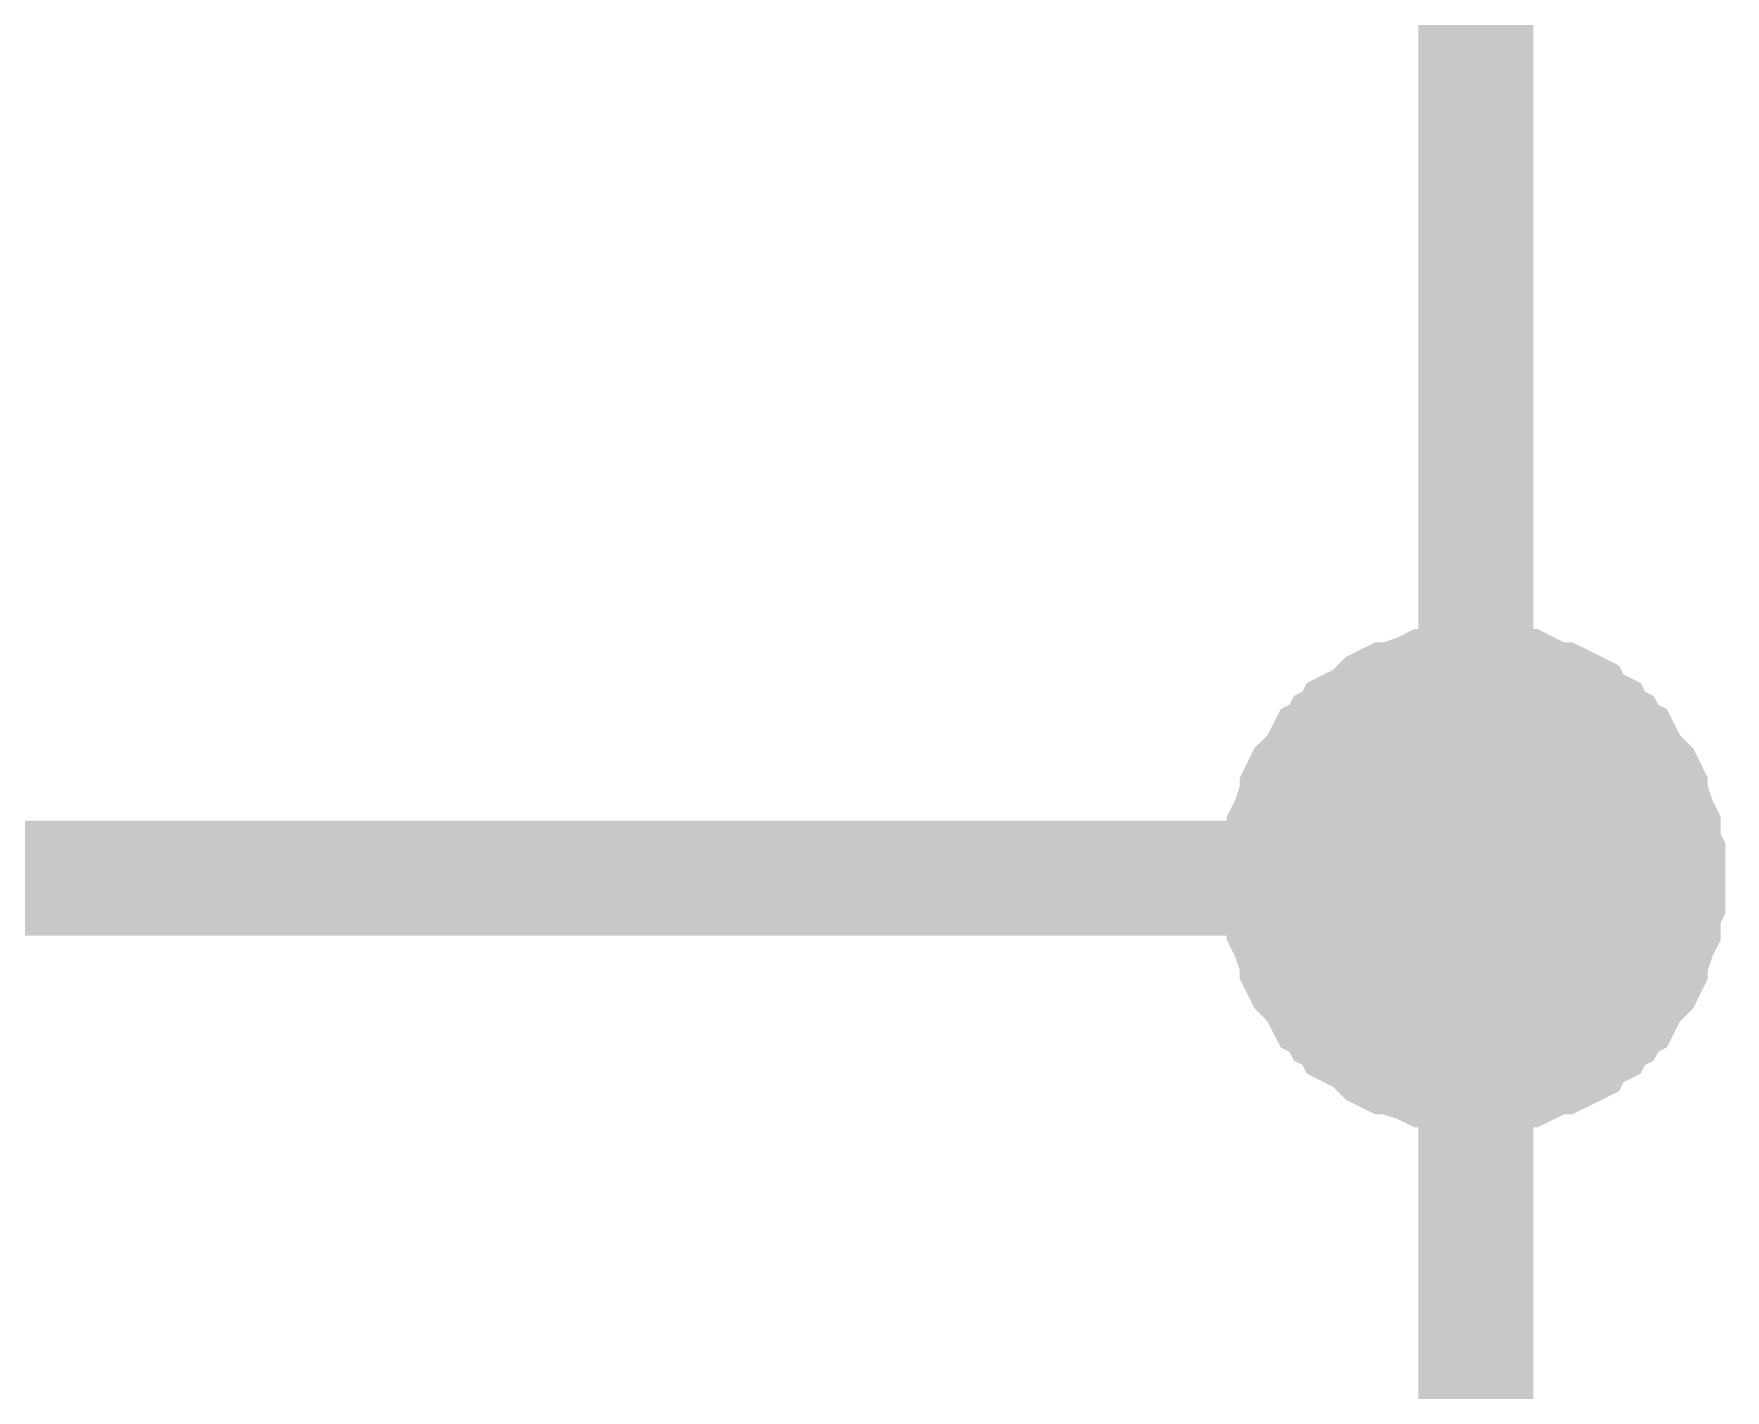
# Model space of a CAD drawing. Header units: inches. Extents: x 0 to 11, y 0 to 8.5.
# Drawn here: x 4.7526 to 4.9261, y 3.4473 to 3.5864 of the extents above; entities that cross this region are included whole.
import ezdxf

# ---------------------------------------------------------------- set-up
doc = ezdxf.new("R2010")
doc.units = ezdxf.units.IN
doc.header["$MEASUREMENT"] = 0
doc.layers.add('Sheet', color=255, linetype='Continuous')

msp = doc.modelspace()

# ---------------------------------------------------------------- linework, layer by layer
at = {"layer": 'Sheet'}
for points, const_width in [([(4.00037, 3.69998), (4.9005, 3.69998), (4.9005, 3.49982)], 0.0118), ([(4.8804, 3.49982), (4.8804, 3.50071), (4.8804, 3.50205), (4.88085, 3.50294), (4.88085, 3.50384), (4.88085, 3.50473), (4.88129, 3.50562), (4.88174, 3.50696), (4.88219, 3.50786), (4.88219, 3.50875), (4.88263, 3.50965), (4.88308, 3.51009), (4.88397, 3.51099), (4.88442, 3.51188), (4.88487, 3.51277), (4.88576, 3.51322), (4.88621, 3.51411), (4.8871, 3.51456), (4.88755, 3.51545), (4.88844, 3.5159), (4.88934, 3.51635), (4.89023, 3.51724), (4.89068, 3.51769), (4.89157, 3.51813), (4.89246, 3.51813), (4.89336, 3.51858), (4.8947, 3.51903), (4.89559, 3.51948), (4.89648, 3.51948), (4.89738, 3.51948), (4.89827, 3.51992), (4.89961, 3.51992), (4.9005, 3.51992)], 0.0118), ([(4.8804, 3.49982), (4.8804, 3.50071), (4.8804, 3.50205), (4.88085, 3.50294), (4.88085, 3.50384), (4.88085, 3.50473), (4.88129, 3.50562), (4.88174, 3.50696), (4.88219, 3.50786), (4.88219, 3.50875), (4.88263, 3.50965), (4.88308, 3.51009), (4.88397, 3.51099), (4.88442, 3.51188), (4.88487, 3.51277), (4.88576, 3.51322), (4.88621, 3.51411), (4.8871, 3.51456), (4.88755, 3.51545), (4.88844, 3.5159), (4.88934, 3.51635), (4.89023, 3.51724), (4.89068, 3.51769), (4.89157, 3.51813), (4.89246, 3.51813), (4.89336, 3.51858), (4.8947, 3.51903), (4.89559, 3.51948), (4.89648, 3.51948), (4.89738, 3.51948), (4.89827, 3.51992), (4.89961, 3.51992), (4.9005, 3.51992)], 0.0118), ([(4.8804, 3.49982), (4.8804, 3.50071), (4.8804, 3.50205), (4.88085, 3.50294), (4.88085, 3.50384), (4.88085, 3.50473), (4.88129, 3.50562), (4.88174, 3.50696), (4.88219, 3.50786), (4.88219, 3.50875), (4.88263, 3.50965), (4.88308, 3.51009), (4.88397, 3.51099), (4.88442, 3.51188), (4.88487, 3.51277), (4.88576, 3.51322), (4.88621, 3.51411), (4.8871, 3.51456), (4.88755, 3.51545), (4.88844, 3.5159), (4.88934, 3.51635), (4.89023, 3.51724), (4.89068, 3.51769), (4.89157, 3.51813), (4.89246, 3.51813), (4.89336, 3.51858), (4.8947, 3.51903), (4.89559, 3.51948), (4.89648, 3.51948), (4.89738, 3.51948), (4.89827, 3.51992), (4.89961, 3.51992), (4.9005, 3.51992)], 0.0118), ([(4.8804, 3.49982), (4.8804, 3.50071), (4.8804, 3.50205), (4.88085, 3.50294), (4.88085, 3.50384), (4.88085, 3.50473), (4.88129, 3.50562), (4.88174, 3.50696), (4.88219, 3.50786), (4.88219, 3.50875), (4.88263, 3.50965), (4.88308, 3.51009), (4.88397, 3.51099), (4.88442, 3.51188), (4.88487, 3.51277), (4.88576, 3.51322), (4.88621, 3.51411), (4.8871, 3.51456), (4.88755, 3.51545), (4.88844, 3.5159), (4.88934, 3.51635), (4.89023, 3.51724), (4.89068, 3.51769), (4.89157, 3.51813), (4.89246, 3.51813), (4.89336, 3.51858), (4.8947, 3.51903), (4.89559, 3.51948), (4.89648, 3.51948), (4.89738, 3.51948), (4.89827, 3.51992), (4.89961, 3.51992), (4.9005, 3.51992)], 0.0118), ([(4.9005, 3.51992), (4.9005, 3.51992)], 0.0118), ([(4.9005, 3.51992), (4.9014, 3.51992), (4.90229, 3.51992), (4.90363, 3.51948), (4.90452, 3.51948), (4.90542, 3.51948), (4.90631, 3.51903), (4.9072, 3.51858), (4.9081, 3.51813), (4.90899, 3.51813), (4.90988, 3.51769), (4.91078, 3.51724), (4.91122, 3.51635), (4.91212, 3.5159), (4.91301, 3.51545), (4.91346, 3.51456), (4.91435, 3.51411), (4.9148, 3.51322), (4.91569, 3.51277), (4.91614, 3.51188), (4.91659, 3.51099), (4.91748, 3.51009), (4.91793, 3.50965), (4.91837, 3.50875), (4.91837, 3.50786), (4.91882, 3.50696), (4.91927, 3.50562), (4.91971, 3.50473), (4.91971, 3.50384), (4.91971, 3.50294), (4.92016, 3.50205), (4.92016, 3.50071), (4.92016, 3.49982)], 0.0118), ([(4.9005, 3.51992), (4.9005, 3.51992)], 0.0118), ([(4.9005, 3.51992), (4.9014, 3.51992), (4.90229, 3.51992), (4.90363, 3.51948), (4.90452, 3.51948), (4.90542, 3.51948), (4.90631, 3.51903), (4.9072, 3.51858), (4.9081, 3.51813), (4.90899, 3.51813), (4.90988, 3.51769), (4.91078, 3.51724), (4.91122, 3.51635), (4.91212, 3.5159), (4.91301, 3.51545), (4.91346, 3.51456), (4.91435, 3.51411), (4.9148, 3.51322), (4.91569, 3.51277), (4.91614, 3.51188), (4.91659, 3.51099), (4.91748, 3.51009), (4.91793, 3.50965), (4.91837, 3.50875), (4.91837, 3.50786), (4.91882, 3.50696), (4.91927, 3.50562), (4.91971, 3.50473), (4.91971, 3.50384), (4.91971, 3.50294), (4.92016, 3.50205), (4.92016, 3.50071), (4.92016, 3.49982)], 0.0118), ([(4.9005, 3.51992), (4.9005, 3.51992)], 0.0118), ([(4.9005, 3.51992), (4.9014, 3.51992), (4.90229, 3.51992), (4.90363, 3.51948), (4.90452, 3.51948), (4.90542, 3.51948), (4.90631, 3.51903), (4.9072, 3.51858), (4.9081, 3.51813), (4.90899, 3.51813), (4.90988, 3.51769), (4.91078, 3.51724), (4.91122, 3.51635), (4.91212, 3.5159), (4.91301, 3.51545), (4.91346, 3.51456), (4.91435, 3.51411), (4.9148, 3.51322), (4.91569, 3.51277), (4.91614, 3.51188), (4.91659, 3.51099), (4.91748, 3.51009), (4.91793, 3.50965), (4.91837, 3.50875), (4.91837, 3.50786), (4.91882, 3.50696), (4.91927, 3.50562), (4.91971, 3.50473), (4.91971, 3.50384), (4.91971, 3.50294), (4.92016, 3.50205), (4.92016, 3.50071), (4.92016, 3.49982)], 0.0118), ([(4.9005, 3.51992), (4.9005, 3.51992)], 0.0118), ([(4.9005, 3.51992), (4.9014, 3.51992), (4.90229, 3.51992), (4.90363, 3.51948), (4.90452, 3.51948), (4.90542, 3.51948), (4.90631, 3.51903), (4.9072, 3.51858), (4.9081, 3.51813), (4.90899, 3.51813), (4.90988, 3.51769), (4.91078, 3.51724), (4.91122, 3.51635), (4.91212, 3.5159), (4.91301, 3.51545), (4.91346, 3.51456), (4.91435, 3.51411), (4.9148, 3.51322), (4.91569, 3.51277), (4.91614, 3.51188), (4.91659, 3.51099), (4.91748, 3.51009), (4.91793, 3.50965), (4.91837, 3.50875), (4.91837, 3.50786), (4.91882, 3.50696), (4.91927, 3.50562), (4.91971, 3.50473), (4.91971, 3.50384), (4.91971, 3.50294), (4.92016, 3.50205), (4.92016, 3.50071), (4.92016, 3.49982)], 0.0118), ([(4.8804, 3.49982), (4.8804, 3.50071), (4.8804, 3.50205), (4.88085, 3.50294), (4.88085, 3.50384), (4.88085, 3.50473), (4.88129, 3.50562), (4.88174, 3.50696), (4.88219, 3.50786), (4.88219, 3.50875), (4.88263, 3.50965), (4.88308, 3.51009), (4.88397, 3.51099), (4.88442, 3.51188), (4.88487, 3.51277), (4.88576, 3.51322), (4.88621, 3.51411), (4.8871, 3.51456), (4.88755, 3.51545), (4.88844, 3.5159), (4.88934, 3.51635), (4.89023, 3.51724), (4.89068, 3.51769), (4.89157, 3.51813), (4.89246, 3.51813), (4.89336, 3.51858), (4.8947, 3.51903), (4.89559, 3.51948), (4.89648, 3.51948), (4.89738, 3.51948), (4.89827, 3.51992), (4.89961, 3.51992), (4.9005, 3.51992)], 0.0039), ([(4.8804, 3.49982), (4.8804, 3.50071), (4.8804, 3.50205), (4.88085, 3.50294), (4.88085, 3.50384), (4.88085, 3.50473), (4.88129, 3.50562), (4.88174, 3.50696), (4.88219, 3.50786), (4.88219, 3.50875), (4.88263, 3.50965), (4.88308, 3.51009), (4.88397, 3.51099), (4.88442, 3.51188), (4.88487, 3.51277), (4.88576, 3.51322), (4.88621, 3.51411), (4.8871, 3.51456), (4.88755, 3.51545), (4.88844, 3.5159), (4.88934, 3.51635), (4.89023, 3.51724), (4.89068, 3.51769), (4.89157, 3.51813), (4.89246, 3.51813), (4.89336, 3.51858), (4.8947, 3.51903), (4.89559, 3.51948), (4.89648, 3.51948), (4.89738, 3.51948), (4.89827, 3.51992), (4.89961, 3.51992), (4.9005, 3.51992)], 0.0039), ([(4.8804, 3.49982), (4.8804, 3.50071), (4.8804, 3.50205), (4.88085, 3.50294), (4.88085, 3.50384), (4.88085, 3.50473), (4.88129, 3.50562), (4.88174, 3.50696), (4.88219, 3.50786), (4.88219, 3.50875), (4.88263, 3.50965), (4.88308, 3.51009), (4.88397, 3.51099), (4.88442, 3.51188), (4.88487, 3.51277), (4.88576, 3.51322), (4.88621, 3.51411), (4.8871, 3.51456), (4.88755, 3.51545), (4.88844, 3.5159), (4.88934, 3.51635), (4.89023, 3.51724), (4.89068, 3.51769), (4.89157, 3.51813), (4.89246, 3.51813), (4.89336, 3.51858), (4.8947, 3.51903), (4.89559, 3.51948), (4.89648, 3.51948), (4.89738, 3.51948), (4.89827, 3.51992), (4.89961, 3.51992), (4.9005, 3.51992)], 0.0039), ([(4.8804, 3.49982), (4.8804, 3.50071), (4.8804, 3.50205), (4.88085, 3.50294), (4.88085, 3.50384), (4.88085, 3.50473), (4.88129, 3.50562), (4.88174, 3.50696), (4.88219, 3.50786), (4.88219, 3.50875), (4.88263, 3.50965), (4.88308, 3.51009), (4.88397, 3.51099), (4.88442, 3.51188), (4.88487, 3.51277), (4.88576, 3.51322), (4.88621, 3.51411), (4.8871, 3.51456), (4.88755, 3.51545), (4.88844, 3.5159), (4.88934, 3.51635), (4.89023, 3.51724), (4.89068, 3.51769), (4.89157, 3.51813), (4.89246, 3.51813), (4.89336, 3.51858), (4.8947, 3.51903), (4.89559, 3.51948), (4.89648, 3.51948), (4.89738, 3.51948), (4.89827, 3.51992), (4.89961, 3.51992), (4.9005, 3.51992)], 0.0039), ([(4.9005, 3.51992), (4.9005, 3.51992)], 0.0039), ([(4.9005, 3.51992), (4.9014, 3.51992), (4.90229, 3.51992), (4.90363, 3.51948), (4.90452, 3.51948), (4.90542, 3.51948), (4.90631, 3.51903), (4.9072, 3.51858), (4.9081, 3.51813), (4.90899, 3.51813), (4.90988, 3.51769), (4.91078, 3.51724), (4.91122, 3.51635), (4.91212, 3.5159), (4.91301, 3.51545), (4.91346, 3.51456), (4.91435, 3.51411), (4.9148, 3.51322), (4.91569, 3.51277), (4.91614, 3.51188), (4.91659, 3.51099), (4.91748, 3.51009), (4.91793, 3.50965), (4.91837, 3.50875), (4.91837, 3.50786), (4.91882, 3.50696), (4.91927, 3.50562), (4.91971, 3.50473), (4.91971, 3.50384), (4.91971, 3.50294), (4.92016, 3.50205), (4.92016, 3.50071), (4.92016, 3.49982)], 0.0039), ([(4.9005, 3.51992), (4.9005, 3.51992)], 0.0039), ([(4.9005, 3.51992), (4.9014, 3.51992), (4.90229, 3.51992), (4.90363, 3.51948), (4.90452, 3.51948), (4.90542, 3.51948), (4.90631, 3.51903), (4.9072, 3.51858), (4.9081, 3.51813), (4.90899, 3.51813), (4.90988, 3.51769), (4.91078, 3.51724), (4.91122, 3.51635), (4.91212, 3.5159), (4.91301, 3.51545), (4.91346, 3.51456), (4.91435, 3.51411), (4.9148, 3.51322), (4.91569, 3.51277), (4.91614, 3.51188), (4.91659, 3.51099), (4.91748, 3.51009), (4.91793, 3.50965), (4.91837, 3.50875), (4.91837, 3.50786), (4.91882, 3.50696), (4.91927, 3.50562), (4.91971, 3.50473), (4.91971, 3.50384), (4.91971, 3.50294), (4.92016, 3.50205), (4.92016, 3.50071), (4.92016, 3.49982)], 0.0039), ([(4.9005, 3.51992), (4.9005, 3.51992)], 0.0039), ([(4.9005, 3.51992), (4.9014, 3.51992), (4.90229, 3.51992), (4.90363, 3.51948), (4.90452, 3.51948), (4.90542, 3.51948), (4.90631, 3.51903), (4.9072, 3.51858), (4.9081, 3.51813), (4.90899, 3.51813), (4.90988, 3.51769), (4.91078, 3.51724), (4.91122, 3.51635), (4.91212, 3.5159), (4.91301, 3.51545), (4.91346, 3.51456), (4.91435, 3.51411), (4.9148, 3.51322), (4.91569, 3.51277), (4.91614, 3.51188), (4.91659, 3.51099), (4.91748, 3.51009), (4.91793, 3.50965), (4.91837, 3.50875), (4.91837, 3.50786), (4.91882, 3.50696), (4.91927, 3.50562), (4.91971, 3.50473), (4.91971, 3.50384), (4.91971, 3.50294), (4.92016, 3.50205), (4.92016, 3.50071), (4.92016, 3.49982)], 0.0039), ([(4.9005, 3.51992), (4.9005, 3.51992)], 0.0039), ([(4.9005, 3.51992), (4.9014, 3.51992), (4.90229, 3.51992), (4.90363, 3.51948), (4.90452, 3.51948), (4.90542, 3.51948), (4.90631, 3.51903), (4.9072, 3.51858), (4.9081, 3.51813), (4.90899, 3.51813), (4.90988, 3.51769), (4.91078, 3.51724), (4.91122, 3.51635), (4.91212, 3.5159), (4.91301, 3.51545), (4.91346, 3.51456), (4.91435, 3.51411), (4.9148, 3.51322), (4.91569, 3.51277), (4.91614, 3.51188), (4.91659, 3.51099), (4.91748, 3.51009), (4.91793, 3.50965), (4.91837, 3.50875), (4.91837, 3.50786), (4.91882, 3.50696), (4.91927, 3.50562), (4.91971, 3.50473), (4.91971, 3.50384), (4.91971, 3.50294), (4.92016, 3.50205), (4.92016, 3.50071), (4.92016, 3.49982)], 0.0039), ([(4.9005, 3.29965), (4.9005, 3.49982), (4.70037, 3.49982)], 0.0118), ([(4.9005, 3.47971), (4.89961, 3.47971), (4.89827, 3.47971), (4.89738, 3.48016), (4.89648, 3.48016), (4.89559, 3.48016), (4.8947, 3.4806), (4.89336, 3.48105), (4.89246, 3.4815), (4.89157, 3.4815), (4.89068, 3.48194), (4.89023, 3.48239), (4.88934, 3.48328), (4.88844, 3.48373), (4.88755, 3.48418), (4.8871, 3.48507), (4.88621, 3.48552), (4.88576, 3.48641), (4.88487, 3.48686), (4.88442, 3.48775), (4.88397, 3.48865), (4.88308, 3.48954), (4.88263, 3.48999), (4.88219, 3.49088), (4.88219, 3.49177), (4.88174, 3.49267), (4.88129, 3.49401), (4.88085, 3.4949), (4.88085, 3.49579), (4.88085, 3.49669), (4.8804, 3.49758), (4.8804, 3.49892), (4.8804, 3.49982)], 0.0118), ([(4.8804, 3.49982), (4.8804, 3.49982)], 0.0118), ([(4.9005, 3.47971), (4.89961, 3.47971), (4.89827, 3.47971), (4.89738, 3.48016), (4.89648, 3.48016), (4.89559, 3.48016), (4.8947, 3.4806), (4.89336, 3.48105), (4.89246, 3.4815), (4.89157, 3.4815), (4.89068, 3.48194), (4.89023, 3.48239), (4.88934, 3.48328), (4.88844, 3.48373), (4.88755, 3.48418), (4.8871, 3.48507), (4.88621, 3.48552), (4.88576, 3.48641), (4.88487, 3.48686), (4.88442, 3.48775), (4.88397, 3.48865), (4.88308, 3.48954), (4.88263, 3.48999), (4.88219, 3.49088), (4.88219, 3.49177), (4.88174, 3.49267), (4.88129, 3.49401), (4.88085, 3.4949), (4.88085, 3.49579), (4.88085, 3.49669), (4.8804, 3.49758), (4.8804, 3.49892), (4.8804, 3.49982)], 0.0118), ([(4.8804, 3.49982), (4.8804, 3.49982)], 0.0118), ([(4.9005, 3.47971), (4.89961, 3.47971), (4.89827, 3.47971), (4.89738, 3.48016), (4.89648, 3.48016), (4.89559, 3.48016), (4.8947, 3.4806), (4.89336, 3.48105), (4.89246, 3.4815), (4.89157, 3.4815), (4.89068, 3.48194), (4.89023, 3.48239), (4.88934, 3.48328), (4.88844, 3.48373), (4.88755, 3.48418), (4.8871, 3.48507), (4.88621, 3.48552), (4.88576, 3.48641), (4.88487, 3.48686), (4.88442, 3.48775), (4.88397, 3.48865), (4.88308, 3.48954), (4.88263, 3.48999), (4.88219, 3.49088), (4.88219, 3.49177), (4.88174, 3.49267), (4.88129, 3.49401), (4.88085, 3.4949), (4.88085, 3.49579), (4.88085, 3.49669), (4.8804, 3.49758), (4.8804, 3.49892), (4.8804, 3.49982)], 0.0118), ([(4.8804, 3.49982), (4.8804, 3.49982)], 0.0118), ([(4.9005, 3.47971), (4.89961, 3.47971), (4.89827, 3.47971), (4.89738, 3.48016), (4.89648, 3.48016), (4.89559, 3.48016), (4.8947, 3.4806), (4.89336, 3.48105), (4.89246, 3.4815), (4.89157, 3.4815), (4.89068, 3.48194), (4.89023, 3.48239), (4.88934, 3.48328), (4.88844, 3.48373), (4.88755, 3.48418), (4.8871, 3.48507), (4.88621, 3.48552), (4.88576, 3.48641), (4.88487, 3.48686), (4.88442, 3.48775), (4.88397, 3.48865), (4.88308, 3.48954), (4.88263, 3.48999), (4.88219, 3.49088), (4.88219, 3.49177), (4.88174, 3.49267), (4.88129, 3.49401), (4.88085, 3.4949), (4.88085, 3.49579), (4.88085, 3.49669), (4.8804, 3.49758), (4.8804, 3.49892), (4.8804, 3.49982)], 0.0118), ([(4.8804, 3.49982), (4.8804, 3.49982)], 0.0118), ([(4.92016, 3.49982), (4.92016, 3.49892), (4.92016, 3.49758), (4.91971, 3.49669), (4.91971, 3.49579), (4.91971, 3.4949), (4.91927, 3.49401), (4.91882, 3.49267), (4.91837, 3.49177), (4.91837, 3.49088), (4.91793, 3.48999), (4.91748, 3.48954), (4.91659, 3.48865), (4.91614, 3.48775), (4.91569, 3.48686), (4.9148, 3.48641), (4.91435, 3.48552), (4.91346, 3.48507), (4.91301, 3.48418), (4.91212, 3.48373), (4.91122, 3.48328), (4.91078, 3.48239), (4.90988, 3.48194), (4.90899, 3.4815), (4.9081, 3.4815), (4.9072, 3.48105), (4.90631, 3.4806), (4.90542, 3.48016), (4.90452, 3.48016), (4.90363, 3.48016), (4.90229, 3.47971), (4.9014, 3.47971), (4.9005, 3.47971)], 0.0118), ([(4.92016, 3.49982), (4.92016, 3.49892), (4.92016, 3.49758), (4.91971, 3.49669), (4.91971, 3.49579), (4.91971, 3.4949), (4.91927, 3.49401), (4.91882, 3.49267), (4.91837, 3.49177), (4.91837, 3.49088), (4.91793, 3.48999), (4.91748, 3.48954), (4.91659, 3.48865), (4.91614, 3.48775), (4.91569, 3.48686), (4.9148, 3.48641), (4.91435, 3.48552), (4.91346, 3.48507), (4.91301, 3.48418), (4.91212, 3.48373), (4.91122, 3.48328), (4.91078, 3.48239), (4.90988, 3.48194), (4.90899, 3.4815), (4.9081, 3.4815), (4.9072, 3.48105), (4.90631, 3.4806), (4.90542, 3.48016), (4.90452, 3.48016), (4.90363, 3.48016), (4.90229, 3.47971), (4.9014, 3.47971), (4.9005, 3.47971)], 0.0118), ([(4.92016, 3.49982), (4.92016, 3.49892), (4.92016, 3.49758), (4.91971, 3.49669), (4.91971, 3.49579), (4.91971, 3.4949), (4.91927, 3.49401), (4.91882, 3.49267), (4.91837, 3.49177), (4.91837, 3.49088), (4.91793, 3.48999), (4.91748, 3.48954), (4.91659, 3.48865), (4.91614, 3.48775), (4.91569, 3.48686), (4.9148, 3.48641), (4.91435, 3.48552), (4.91346, 3.48507), (4.91301, 3.48418), (4.91212, 3.48373), (4.91122, 3.48328), (4.91078, 3.48239), (4.90988, 3.48194), (4.90899, 3.4815), (4.9081, 3.4815), (4.9072, 3.48105), (4.90631, 3.4806), (4.90542, 3.48016), (4.90452, 3.48016), (4.90363, 3.48016), (4.90229, 3.47971), (4.9014, 3.47971), (4.9005, 3.47971)], 0.0118), ([(4.92016, 3.49982), (4.92016, 3.49892), (4.92016, 3.49758), (4.91971, 3.49669), (4.91971, 3.49579), (4.91971, 3.4949), (4.91927, 3.49401), (4.91882, 3.49267), (4.91837, 3.49177), (4.91837, 3.49088), (4.91793, 3.48999), (4.91748, 3.48954), (4.91659, 3.48865), (4.91614, 3.48775), (4.91569, 3.48686), (4.9148, 3.48641), (4.91435, 3.48552), (4.91346, 3.48507), (4.91301, 3.48418), (4.91212, 3.48373), (4.91122, 3.48328), (4.91078, 3.48239), (4.90988, 3.48194), (4.90899, 3.4815), (4.9081, 3.4815), (4.9072, 3.48105), (4.90631, 3.4806), (4.90542, 3.48016), (4.90452, 3.48016), (4.90363, 3.48016), (4.90229, 3.47971), (4.9014, 3.47971), (4.9005, 3.47971)], 0.0118), ([(4.92016, 3.49982), (4.92016, 3.49982), (4.92016, 3.49982), (4.92016, 3.49982), (4.92016, 3.49982), (4.92016, 3.49982), (4.92016, 3.49982), (4.92016, 3.49982), (4.92016, 3.49982), (4.92016, 3.49982), (4.92016, 3.49982), (4.92016, 3.49982), (4.92016, 3.49982), (4.92016, 3.49982), (4.92016, 3.49982), (4.92016, 3.49982), (4.92016, 3.49982), (4.92016, 3.49982), (4.92016, 3.49982), (4.92016, 3.49982), (4.92016, 3.49982), (4.92016, 3.49982), (4.92016, 3.49982), (4.92016, 3.49982), (4.92016, 3.49982), (4.92016, 3.49982), (4.92016, 3.49982), (4.92016, 3.49982), (4.92016, 3.49982), (4.92016, 3.49982), (4.92016, 3.49982), (4.92016, 3.49982), (4.92016, 3.49982)], 0.0118), ([(4.92016, 3.49982), (4.92016, 3.49982)], 0.0118), ([(4.92016, 3.49982), (4.92016, 3.49982), (4.92016, 3.49982), (4.92016, 3.49982), (4.92016, 3.49982), (4.92016, 3.49982), (4.92016, 3.49982), (4.92016, 3.49982), (4.92016, 3.49982), (4.92016, 3.49982), (4.92016, 3.49982), (4.92016, 3.49982), (4.92016, 3.49982), (4.92016, 3.49982), (4.92016, 3.49982), (4.92016, 3.49982), (4.92016, 3.49982), (4.92016, 3.49982), (4.92016, 3.49982), (4.92016, 3.49982), (4.92016, 3.49982), (4.92016, 3.49982), (4.92016, 3.49982), (4.92016, 3.49982), (4.92016, 3.49982), (4.92016, 3.49982), (4.92016, 3.49982), (4.92016, 3.49982), (4.92016, 3.49982), (4.92016, 3.49982), (4.92016, 3.49982), (4.92016, 3.49982), (4.92016, 3.49982)], 0.0118), ([(4.92016, 3.49982), (4.92016, 3.49982)], 0.0118), ([(4.92016, 3.49982), (4.92016, 3.49982), (4.92016, 3.49982), (4.92016, 3.49982), (4.92016, 3.49982), (4.92016, 3.49982), (4.92016, 3.49982), (4.92016, 3.49982), (4.92016, 3.49982), (4.92016, 3.49982), (4.92016, 3.49982), (4.92016, 3.49982), (4.92016, 3.49982), (4.92016, 3.49982), (4.92016, 3.49982), (4.92016, 3.49982), (4.92016, 3.49982), (4.92016, 3.49982), (4.92016, 3.49982), (4.92016, 3.49982), (4.92016, 3.49982), (4.92016, 3.49982), (4.92016, 3.49982), (4.92016, 3.49982), (4.92016, 3.49982), (4.92016, 3.49982), (4.92016, 3.49982), (4.92016, 3.49982), (4.92016, 3.49982), (4.92016, 3.49982), (4.92016, 3.49982), (4.92016, 3.49982), (4.92016, 3.49982)], 0.0118), ([(4.92016, 3.49982), (4.92016, 3.49982)], 0.0118), ([(4.92016, 3.49982), (4.92016, 3.49982), (4.92016, 3.49982), (4.92016, 3.49982), (4.92016, 3.49982), (4.92016, 3.49982), (4.92016, 3.49982), (4.92016, 3.49982), (4.92016, 3.49982), (4.92016, 3.49982), (4.92016, 3.49982), (4.92016, 3.49982), (4.92016, 3.49982), (4.92016, 3.49982), (4.92016, 3.49982), (4.92016, 3.49982), (4.92016, 3.49982), (4.92016, 3.49982), (4.92016, 3.49982), (4.92016, 3.49982), (4.92016, 3.49982), (4.92016, 3.49982), (4.92016, 3.49982), (4.92016, 3.49982), (4.92016, 3.49982), (4.92016, 3.49982), (4.92016, 3.49982), (4.92016, 3.49982), (4.92016, 3.49982), (4.92016, 3.49982), (4.92016, 3.49982), (4.92016, 3.49982), (4.92016, 3.49982)], 0.0118), ([(4.92016, 3.49982), (4.92016, 3.49982)], 0.0118), ([(4.9005, 3.47971), (4.89961, 3.47971), (4.89827, 3.47971), (4.89738, 3.48016), (4.89648, 3.48016), (4.89559, 3.48016), (4.8947, 3.4806), (4.89336, 3.48105), (4.89246, 3.4815), (4.89157, 3.4815), (4.89068, 3.48194), (4.89023, 3.48239), (4.88934, 3.48328), (4.88844, 3.48373), (4.88755, 3.48418), (4.8871, 3.48507), (4.88621, 3.48552), (4.88576, 3.48641), (4.88487, 3.48686), (4.88442, 3.48775), (4.88397, 3.48865), (4.88308, 3.48954), (4.88263, 3.48999), (4.88219, 3.49088), (4.88219, 3.49177), (4.88174, 3.49267), (4.88129, 3.49401), (4.88085, 3.4949), (4.88085, 3.49579), (4.88085, 3.49669), (4.8804, 3.49758), (4.8804, 3.49892), (4.8804, 3.49982)], 0.0039), ([(4.8804, 3.49982), (4.8804, 3.49982)], 0.0039), ([(4.9005, 3.47971), (4.89961, 3.47971), (4.89827, 3.47971), (4.89738, 3.48016), (4.89648, 3.48016), (4.89559, 3.48016), (4.8947, 3.4806), (4.89336, 3.48105), (4.89246, 3.4815), (4.89157, 3.4815), (4.89068, 3.48194), (4.89023, 3.48239), (4.88934, 3.48328), (4.88844, 3.48373), (4.88755, 3.48418), (4.8871, 3.48507), (4.88621, 3.48552), (4.88576, 3.48641), (4.88487, 3.48686), (4.88442, 3.48775), (4.88397, 3.48865), (4.88308, 3.48954), (4.88263, 3.48999), (4.88219, 3.49088), (4.88219, 3.49177), (4.88174, 3.49267), (4.88129, 3.49401), (4.88085, 3.4949), (4.88085, 3.49579), (4.88085, 3.49669), (4.8804, 3.49758), (4.8804, 3.49892), (4.8804, 3.49982)], 0.0039), ([(4.8804, 3.49982), (4.8804, 3.49982)], 0.0039), ([(4.9005, 3.47971), (4.89961, 3.47971), (4.89827, 3.47971), (4.89738, 3.48016), (4.89648, 3.48016), (4.89559, 3.48016), (4.8947, 3.4806), (4.89336, 3.48105), (4.89246, 3.4815), (4.89157, 3.4815), (4.89068, 3.48194), (4.89023, 3.48239), (4.88934, 3.48328), (4.88844, 3.48373), (4.88755, 3.48418), (4.8871, 3.48507), (4.88621, 3.48552), (4.88576, 3.48641), (4.88487, 3.48686), (4.88442, 3.48775), (4.88397, 3.48865), (4.88308, 3.48954), (4.88263, 3.48999), (4.88219, 3.49088), (4.88219, 3.49177), (4.88174, 3.49267), (4.88129, 3.49401), (4.88085, 3.4949), (4.88085, 3.49579), (4.88085, 3.49669), (4.8804, 3.49758), (4.8804, 3.49892), (4.8804, 3.49982)], 0.0039), ([(4.8804, 3.49982), (4.8804, 3.49982)], 0.0039), ([(4.9005, 3.47971), (4.89961, 3.47971), (4.89827, 3.47971), (4.89738, 3.48016), (4.89648, 3.48016), (4.89559, 3.48016), (4.8947, 3.4806), (4.89336, 3.48105), (4.89246, 3.4815), (4.89157, 3.4815), (4.89068, 3.48194), (4.89023, 3.48239), (4.88934, 3.48328), (4.88844, 3.48373), (4.88755, 3.48418), (4.8871, 3.48507), (4.88621, 3.48552), (4.88576, 3.48641), (4.88487, 3.48686), (4.88442, 3.48775), (4.88397, 3.48865), (4.88308, 3.48954), (4.88263, 3.48999), (4.88219, 3.49088), (4.88219, 3.49177), (4.88174, 3.49267), (4.88129, 3.49401), (4.88085, 3.4949), (4.88085, 3.49579), (4.88085, 3.49669), (4.8804, 3.49758), (4.8804, 3.49892), (4.8804, 3.49982)], 0.0039), ([(4.8804, 3.49982), (4.8804, 3.49982)], 0.0039), ([(4.92016, 3.49982), (4.92016, 3.49892), (4.92016, 3.49758), (4.91971, 3.49669), (4.91971, 3.49579), (4.91971, 3.4949), (4.91927, 3.49401), (4.91882, 3.49267), (4.91837, 3.49177), (4.91837, 3.49088), (4.91793, 3.48999), (4.91748, 3.48954), (4.91659, 3.48865), (4.91614, 3.48775), (4.91569, 3.48686), (4.9148, 3.48641), (4.91435, 3.48552), (4.91346, 3.48507), (4.91301, 3.48418), (4.91212, 3.48373), (4.91122, 3.48328), (4.91078, 3.48239), (4.90988, 3.48194), (4.90899, 3.4815), (4.9081, 3.4815), (4.9072, 3.48105), (4.90631, 3.4806), (4.90542, 3.48016), (4.90452, 3.48016), (4.90363, 3.48016), (4.90229, 3.47971), (4.9014, 3.47971), (4.9005, 3.47971)], 0.0039), ([(4.92016, 3.49982), (4.92016, 3.49892), (4.92016, 3.49758), (4.91971, 3.49669), (4.91971, 3.49579), (4.91971, 3.4949), (4.91927, 3.49401), (4.91882, 3.49267), (4.91837, 3.49177), (4.91837, 3.49088), (4.91793, 3.48999), (4.91748, 3.48954), (4.91659, 3.48865), (4.91614, 3.48775), (4.91569, 3.48686), (4.9148, 3.48641), (4.91435, 3.48552), (4.91346, 3.48507), (4.91301, 3.48418), (4.91212, 3.48373), (4.91122, 3.48328), (4.91078, 3.48239), (4.90988, 3.48194), (4.90899, 3.4815), (4.9081, 3.4815), (4.9072, 3.48105), (4.90631, 3.4806), (4.90542, 3.48016), (4.90452, 3.48016), (4.90363, 3.48016), (4.90229, 3.47971), (4.9014, 3.47971), (4.9005, 3.47971)], 0.0039), ([(4.92016, 3.49982), (4.92016, 3.49892), (4.92016, 3.49758), (4.91971, 3.49669), (4.91971, 3.49579), (4.91971, 3.4949), (4.91927, 3.49401), (4.91882, 3.49267), (4.91837, 3.49177), (4.91837, 3.49088), (4.91793, 3.48999), (4.91748, 3.48954), (4.91659, 3.48865), (4.91614, 3.48775), (4.91569, 3.48686), (4.9148, 3.48641), (4.91435, 3.48552), (4.91346, 3.48507), (4.91301, 3.48418), (4.91212, 3.48373), (4.91122, 3.48328), (4.91078, 3.48239), (4.90988, 3.48194), (4.90899, 3.4815), (4.9081, 3.4815), (4.9072, 3.48105), (4.90631, 3.4806), (4.90542, 3.48016), (4.90452, 3.48016), (4.90363, 3.48016), (4.90229, 3.47971), (4.9014, 3.47971), (4.9005, 3.47971)], 0.0039), ([(4.92016, 3.49982), (4.92016, 3.49892), (4.92016, 3.49758), (4.91971, 3.49669), (4.91971, 3.49579), (4.91971, 3.4949), (4.91927, 3.49401), (4.91882, 3.49267), (4.91837, 3.49177), (4.91837, 3.49088), (4.91793, 3.48999), (4.91748, 3.48954), (4.91659, 3.48865), (4.91614, 3.48775), (4.91569, 3.48686), (4.9148, 3.48641), (4.91435, 3.48552), (4.91346, 3.48507), (4.91301, 3.48418), (4.91212, 3.48373), (4.91122, 3.48328), (4.91078, 3.48239), (4.90988, 3.48194), (4.90899, 3.4815), (4.9081, 3.4815), (4.9072, 3.48105), (4.90631, 3.4806), (4.90542, 3.48016), (4.90452, 3.48016), (4.90363, 3.48016), (4.90229, 3.47971), (4.9014, 3.47971), (4.9005, 3.47971)], 0.0039), ([(4.92016, 3.49982), (4.92016, 3.49982), (4.92016, 3.49982), (4.92016, 3.49982), (4.92016, 3.49982), (4.92016, 3.49982), (4.92016, 3.49982), (4.92016, 3.49982), (4.92016, 3.49982), (4.92016, 3.49982), (4.92016, 3.49982), (4.92016, 3.49982), (4.92016, 3.49982), (4.92016, 3.49982), (4.92016, 3.49982), (4.92016, 3.49982), (4.92016, 3.49982), (4.92016, 3.49982), (4.92016, 3.49982), (4.92016, 3.49982), (4.92016, 3.49982), (4.92016, 3.49982), (4.92016, 3.49982), (4.92016, 3.49982), (4.92016, 3.49982), (4.92016, 3.49982), (4.92016, 3.49982), (4.92016, 3.49982), (4.92016, 3.49982), (4.92016, 3.49982), (4.92016, 3.49982), (4.92016, 3.49982), (4.92016, 3.49982)], 0.0039), ([(4.92016, 3.49982), (4.92016, 3.49982)], 0.0039), ([(4.92016, 3.49982), (4.92016, 3.49982), (4.92016, 3.49982), (4.92016, 3.49982), (4.92016, 3.49982), (4.92016, 3.49982), (4.92016, 3.49982), (4.92016, 3.49982), (4.92016, 3.49982), (4.92016, 3.49982), (4.92016, 3.49982), (4.92016, 3.49982), (4.92016, 3.49982), (4.92016, 3.49982), (4.92016, 3.49982), (4.92016, 3.49982), (4.92016, 3.49982), (4.92016, 3.49982), (4.92016, 3.49982), (4.92016, 3.49982), (4.92016, 3.49982), (4.92016, 3.49982), (4.92016, 3.49982), (4.92016, 3.49982), (4.92016, 3.49982), (4.92016, 3.49982), (4.92016, 3.49982), (4.92016, 3.49982), (4.92016, 3.49982), (4.92016, 3.49982), (4.92016, 3.49982), (4.92016, 3.49982), (4.92016, 3.49982)], 0.0039), ([(4.92016, 3.49982), (4.92016, 3.49982)], 0.0039), ([(4.92016, 3.49982), (4.92016, 3.49982), (4.92016, 3.49982), (4.92016, 3.49982), (4.92016, 3.49982), (4.92016, 3.49982), (4.92016, 3.49982), (4.92016, 3.49982), (4.92016, 3.49982), (4.92016, 3.49982), (4.92016, 3.49982), (4.92016, 3.49982), (4.92016, 3.49982), (4.92016, 3.49982), (4.92016, 3.49982), (4.92016, 3.49982), (4.92016, 3.49982), (4.92016, 3.49982), (4.92016, 3.49982), (4.92016, 3.49982), (4.92016, 3.49982), (4.92016, 3.49982), (4.92016, 3.49982), (4.92016, 3.49982), (4.92016, 3.49982), (4.92016, 3.49982), (4.92016, 3.49982), (4.92016, 3.49982), (4.92016, 3.49982), (4.92016, 3.49982), (4.92016, 3.49982), (4.92016, 3.49982), (4.92016, 3.49982)], 0.0039), ([(4.92016, 3.49982), (4.92016, 3.49982)], 0.0039), ([(4.92016, 3.49982), (4.92016, 3.49982), (4.92016, 3.49982), (4.92016, 3.49982), (4.92016, 3.49982), (4.92016, 3.49982), (4.92016, 3.49982), (4.92016, 3.49982), (4.92016, 3.49982), (4.92016, 3.49982), (4.92016, 3.49982), (4.92016, 3.49982), (4.92016, 3.49982), (4.92016, 3.49982), (4.92016, 3.49982), (4.92016, 3.49982), (4.92016, 3.49982), (4.92016, 3.49982), (4.92016, 3.49982), (4.92016, 3.49982), (4.92016, 3.49982), (4.92016, 3.49982), (4.92016, 3.49982), (4.92016, 3.49982), (4.92016, 3.49982), (4.92016, 3.49982), (4.92016, 3.49982), (4.92016, 3.49982), (4.92016, 3.49982), (4.92016, 3.49982), (4.92016, 3.49982), (4.92016, 3.49982), (4.92016, 3.49982)], 0.0039), ([(4.92016, 3.49982), (4.92016, 3.49982)], 0.0039)]:
    msp.add_lwpolyline(points, dxfattribs=dict(at, const_width=const_width))
at = {"layer": 'Sheet', "const_width": 0.02}
msp.add_lwpolyline([(4.89, 3.5, 1), (4.91, 3.5, 1)], format="xyb", close=True, dxfattribs=at)

doc.saveas('drawing.dxf')
